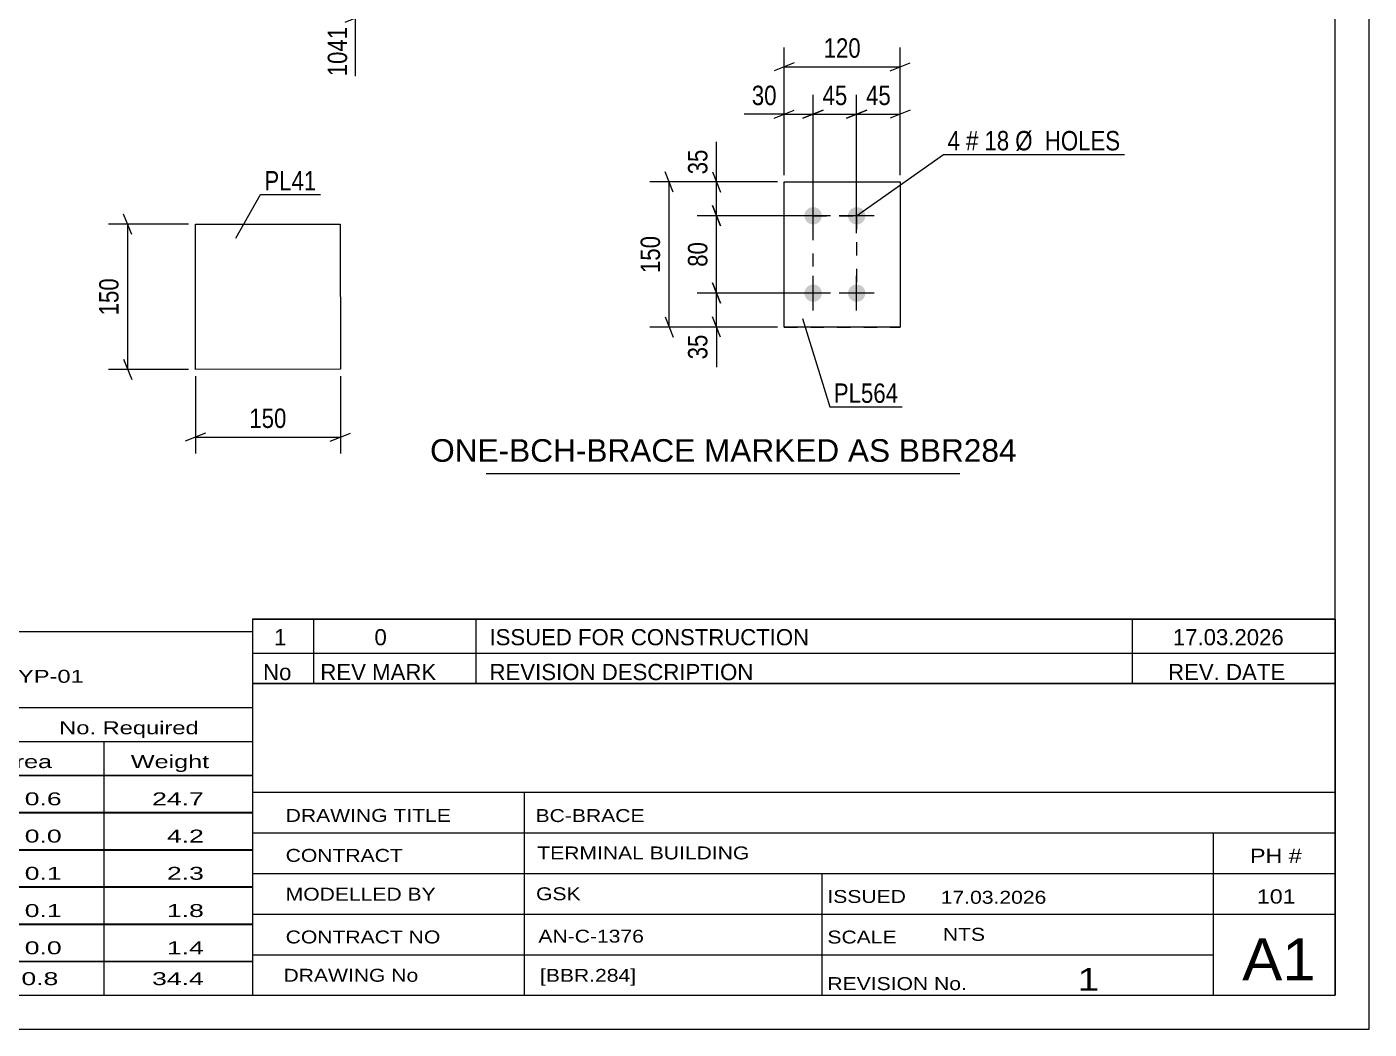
# Model space of a CAD drawing. Header units: millimetres. Extents: x 0 to 420, y 0 to 297.
# Drawn here: x 221.6 to 420, y 0 to 148 of the extents above; entities that cross this region are included whole.
import ezdxf

# ---------------------------------------------------------------- set-up
doc = ezdxf.new("R2010")
doc.units = ezdxf.units.MM
doc.linetypes.add('DXK_LINE_DOT2', pattern=[3.9198, 1.9599, -1.9599])
doc.styles.add('Arial', font='ARIAL.TTF', dxfattribs={"height": 0.2})
doc.styles.add('Arial Narrow', font='ARIALN.TTF', dxfattribs={"height": 0.2})

# ---------------------------------------------------------------- blocks, each defined once
blk = doc.blocks.new('Unknown-585697547-1128')
at = {"color": 5, "linetype": 'Continuous'}
for p, q in [((420, 0), (420, 297)), ((415, 5), (415, 292)), ((5, 5), (415, 5)), ((0, 0), (420, 0))]:
    blk.add_line(p, q, dxfattribs=at)
blk = doc.blocks.new('Part-585697547-1278 - 1262')
at = {"color": 2, "linetype": 'Continuous'}
for p, q in [((333.55, 125.14), (350.69, 125.14)), ((333.55, 103.71), (333.55, 125.14)), ((350.69, 125.14), (350.69, 125.14)), ((350.69, 125.14), (350.69, 103.71)), ((350.69, 103.71), (333.55, 103.71)), ((333.55, 103.71), (333.55, 103.71))]:
    blk.add_line(p, q, dxfattribs=at)
at = {"color": 7, "linetype": 'DXK_LINE_DOT2'}
for p, q in [((333.55, 125.14), (350.69, 125.14)), ((333.55, 103.71), (350.69, 103.71)), ((333.55, 103.71), (333.55, 103.71))]:
    blk.add_line(p, q, dxfattribs=at)
blk = doc.blocks.new('Bolt-585697547-1311 - 1262')
at = {"linetype": 'Continuous'}
for points in [[(337.83, 118.85), (337.57, 118.88), (337.31, 118.96), (337.08, 119.1), (336.88, 119.28), (336.72, 119.49), (336.61, 119.74), (336.55, 120), (336.55, 120.27), (336.61, 120.53), (336.72, 120.78), (336.88, 121), (337.08, 121.18), (337.31, 121.31), (337.57, 121.39), (337.83, 121.42), (338.1, 121.39), (338.36, 121.31), (338.59, 121.18), (338.79, 121), (338.95, 120.78), (339.06, 120.53), (339.11, 120.27), (339.11, 120), (339.06, 119.74), (338.95, 119.49), (338.79, 119.28), (338.59, 119.1), (338.36, 118.96), (338.1, 118.88)], [(344.26, 118.85), (343.99, 118.88), (343.74, 118.96), (343.51, 119.1), (343.31, 119.28), (343.15, 119.49), (343.04, 119.74), (342.98, 120), (342.98, 120.27), (343.04, 120.53), (343.15, 120.78), (343.31, 121), (343.51, 121.18), (343.74, 121.31), (343.99, 121.39), (344.26, 121.42), (344.53, 121.39), (344.78, 121.31), (345.02, 121.18), (345.22, 121), (345.38, 120.78), (345.48, 120.53), (345.54, 120.27), (345.54, 120), (345.48, 119.74), (345.38, 119.49), (345.22, 119.28), (345.02, 119.1), (344.78, 118.96), (344.53, 118.88)], [(337.83, 107.42), (337.57, 107.45), (337.31, 107.53), (337.08, 107.67), (336.88, 107.85), (336.72, 108.07), (336.61, 108.31), (336.55, 108.57), (336.55, 108.84), (336.61, 109.11), (336.72, 109.35), (336.88, 109.57), (337.08, 109.75), (337.31, 109.88), (337.57, 109.97), (337.83, 109.99), (338.1, 109.97), (338.36, 109.88), (338.59, 109.75), (338.79, 109.57), (338.95, 109.35), (339.06, 109.11), (339.11, 108.84), (339.11, 108.57), (339.06, 108.31), (338.95, 108.07), (338.79, 107.85), (338.59, 107.67), (338.36, 107.53), (338.1, 107.45)], [(344.26, 107.42), (343.99, 107.45), (343.74, 107.53), (343.51, 107.67), (343.31, 107.85), (343.15, 108.07), (343.04, 108.31), (342.98, 108.57), (342.98, 108.84), (343.04, 109.11), (343.15, 109.35), (343.31, 109.57), (343.51, 109.75), (343.74, 109.88), (343.99, 109.97), (344.26, 109.99), (344.53, 109.97), (344.78, 109.88), (345.02, 109.75), (345.22, 109.57), (345.38, 109.35), (345.48, 109.11), (345.54, 108.84), (345.54, 108.57), (345.48, 108.31), (345.38, 108.07), (345.22, 107.85), (345.02, 107.67), (344.78, 107.53), (344.53, 107.45)]]:
    blk.add_hatch(color=1, dxfattribs=at).paths.add_polyline_path(points)
at = {"color": 1, "linetype": 'Continuous'}
for p, q in [((337.83, 117.57), (337.83, 122.71)), ((344.26, 117.57), (344.26, 122.71)), ((340.4, 120.14), (335.26, 120.14)), ((346.83, 120.14), (341.69, 120.14)), ((337.83, 106.14), (337.83, 111.28)), ((344.26, 106.14), (344.26, 111.28)), ((340.4, 108.71), (335.26, 108.71)), ((346.83, 108.71), (341.69, 108.71))]:
    blk.add_line(p, q, dxfattribs=at)
blk = doc.blocks.new('Part-585697547-1238 - 1220')
at = {"color": 2, "linetype": 'Continuous'}
for p, q in [((246.53, 118.88), (267.95, 118.89)), ((246.53, 97.45), (246.53, 118.88)), ((267.95, 118.89), (267.96, 97.46)), ((267.96, 97.46), (246.53, 97.45))]:
    blk.add_line(p, q, dxfattribs=at)
blk = doc.blocks.new('Rectangle-585697547-1398 - 1262')
at = {"color": 1, "linetype": 'DXK_LINE_DOT2'}
blk.add_lwpolyline([(337.83, 120.14), (344.26, 120.14), (344.26, 108.71), (337.83, 108.71), (337.83, 120.14)], close=True, dxfattribs=at)
blk = doc.blocks.new('StraightDimension-585697547-1377 - 1262')
at = {"color": 7, "linetype": 'Continuous'}
for p, q in [((333.55, 126.14), (333.55, 137.99)), ((337.83, 121.14), (337.83, 137.99)), ((332.05, 134.54), (335.05, 135.74)), ((333.55, 135.14), (337.83, 135.14)), ((339.33, 135.74), (336.33, 134.54))]:
    blk.add_line(p, q, dxfattribs=at)
at = {"color": 0}
blk.add_wipeout([(333.02, 135.89), (333.02, 140.09), (328.17, 140.09), (328.17, 135.89)], dxfattribs=at)
at = {"color": 7, "linetype": 'Continuous'}
blk.add_line((333.55, 135.14), (327.64, 135.14), dxfattribs=at)
blk.add_line((333.55, 135.14), (327.64, 135.14), dxfattribs=at)
at = {"color": 3, "style": 'Arial Narrow'}
blk.add_text('30', height=2.863, dxfattribs=at).set_placement((328.77, 136.49))
blk = doc.blocks.new('StraightDimension-585697547-1313 - 1262')
at = {"color": 7, "linetype": 'Continuous'}
for p, q in [((322.95, 110.21), (324.15, 107.21)), ((336.83, 108.71), (320.7, 108.71)), ((323.55, 103.71), (323.55, 108.71)), ((324.15, 102.21), (322.95, 105.21)), ((332.55, 103.71), (320.7, 103.71))]:
    blk.add_line(p, q, dxfattribs=at)
at = {"color": 0}
blk.add_wipeout([(322.8, 103.18), (318.6, 103.18), (318.6, 98.33), (322.8, 98.33)], dxfattribs=at)
at = {"color": 7, "linetype": 'Continuous'}
blk.add_line((323.55, 103.71), (323.55, 97.8), dxfattribs=at)
blk.add_line((323.55, 103.71), (323.55, 97.8), dxfattribs=at)
at = {"color": 3, "style": 'Arial Narrow'}
blk.add_text('35', height=2.863, rotation=90.0002, dxfattribs=at).set_placement((322.2, 98.93))
blk = doc.blocks.new('StraightDimension-585697547-1345 - 1262')
at = {"color": 7, "linetype": 'Continuous'}
for p, q in [((332.55, 125.14), (313.7, 125.14)), ((317.15, 123.64), (315.95, 126.64)), ((316.55, 103.71), (316.55, 125.14)), ((315.95, 105.21), (317.15, 102.21)), ((332.55, 103.71), (313.7, 103.71))]:
    blk.add_line(p, q, dxfattribs=at)
at = {"color": 0}
blk.add_wipeout([(315.8, 117.76), (311.6, 117.76), (311.6, 111.08), (315.8, 111.08)], dxfattribs=at)
at = {"color": 3, "style": 'Arial Narrow'}
blk.add_text('150', height=2.863, rotation=90.0002, dxfattribs=at).set_placement((315.2, 111.68))
blk = doc.blocks.new('StraightDimension-585697547-1334 - 1262')
at = {"color": 7, "linetype": 'Continuous'}
for p, q in [((332.55, 125.14), (320.7, 125.14)), ((322.95, 126.64), (324.15, 123.64)), ((323.55, 120.14), (323.55, 125.14)), ((324.15, 118.64), (322.95, 121.64)), ((336.83, 120.14), (320.7, 120.14))]:
    blk.add_line(p, q, dxfattribs=at)
at = {"color": 0}
blk.add_wipeout([(322.8, 130.52), (318.6, 130.52), (318.6, 125.66), (322.8, 125.66)], dxfattribs=at)
at = {"color": 7, "linetype": 'Continuous'}
blk.add_line((323.55, 125.14), (323.55, 131.04), dxfattribs=at)
blk.add_line((323.55, 125.14), (323.55, 131.04), dxfattribs=at)
at = {"color": 3, "style": 'Arial Narrow'}
blk.add_text('35', height=2.863, rotation=90.0002, dxfattribs=at).set_placement((322.2, 126.26))
blk = doc.blocks.new('StraightDimension-585697547-1388 - 1262')
at = {"color": 7, "linetype": 'Continuous'}
for p, q in [((333.55, 126.14), (333.55, 144.99)), ((350.69, 126.14), (350.69, 144.99)), ((335.05, 142.74), (332.05, 141.54)), ((333.55, 142.14), (350.69, 142.14)), ((349.19, 141.54), (352.19, 142.74))]:
    blk.add_line(p, q, dxfattribs=at)
at = {"color": 0}
blk.add_wipeout([(345.46, 142.89), (345.46, 147.09), (338.78, 147.09), (338.78, 142.89)], dxfattribs=at)
at = {"color": 3, "style": 'Arial Narrow'}
blk.add_text('120', height=2.863, dxfattribs=at).set_placement((339.38, 143.49))
blk = doc.blocks.new('StraightDimension-585697547-1324 - 1262')
at = {"color": 7, "linetype": 'Continuous'}
for p, q in [((322.95, 121.64), (324.15, 118.64)), ((336.83, 120.14), (320.7, 120.14)), ((323.55, 108.71), (323.55, 120.14)), ((324.15, 107.21), (322.95, 110.21)), ((336.83, 108.71), (320.7, 108.71))]:
    blk.add_line(p, q, dxfattribs=at)
at = {"color": 0}
blk.add_wipeout([(322.8, 116.85), (318.6, 116.85), (318.6, 112), (322.8, 112)], dxfattribs=at)
at = {"color": 3, "style": 'Arial Narrow'}
blk.add_text('80', height=2.863, rotation=90.0002, dxfattribs=at).set_placement((322.2, 112.6))
blk = doc.blocks.new('StraightDimension-585697547-1356 - 1262')
at = {"color": 7, "linetype": 'Continuous'}
for p, q in [((344.26, 121.14), (344.26, 137.99)), ((350.69, 126.14), (350.69, 137.99)), ((342.76, 134.54), (345.76, 135.74)), ((344.26, 135.14), (350.69, 135.14)), ((352.19, 135.74), (349.19, 134.54))]:
    blk.add_line(p, q, dxfattribs=at)
at = {"color": 0}
blk.add_wipeout([(349.9, 135.89), (349.9, 140.09), (345.05, 140.09), (345.05, 135.89)], dxfattribs=at)
at = {"color": 3, "style": 'Arial Narrow'}
blk.add_text('45', height=2.863, dxfattribs=at).set_placement((345.65, 136.49))
blk = doc.blocks.new('StraightDimension-585697547-1367 - 1262')
at = {"color": 7, "linetype": 'Continuous'}
for p, q in [((337.83, 121.14), (337.83, 137.99)), ((344.26, 121.14), (344.26, 137.99)), ((336.33, 134.54), (339.33, 135.74)), ((337.83, 135.14), (344.26, 135.14)), ((345.76, 135.74), (342.76, 134.54))]:
    blk.add_line(p, q, dxfattribs=at)
at = {"color": 0}
blk.add_wipeout([(343.48, 135.89), (343.48, 140.09), (338.62, 140.09), (338.62, 135.89)], dxfattribs=at)
at = {"color": 3, "style": 'Arial Narrow'}
blk.add_text('45', height=2.863, dxfattribs=at).set_placement((339.22, 136.49))
blk = doc.blocks.new('StraightDimension-585697547-2182 - 1922')
at = {"color": 7, "linetype": 'Continuous'}
for p, q in [((121.39, 168.05), (121.39, 146.22)), ((270.16, 166.62), (270.16, 140.74)), ((122.89, 149.95), (119.89, 148.75)), ((121.39, 149.35), (270.16, 149.35)), ((268.66, 148.75), (271.66, 149.95))]:
    blk.add_line(p, q, dxfattribs=at)
at = {"color": 0}
blk.add_wipeout([(200.03, 150.1), (200.03, 154.3), (191.52, 154.3), (191.52, 150.1)], dxfattribs=at)
at = {"color": 0, "linetype": 'Continuous'}
for points in [[(120.79, 148.65), (116.59, 148.65), (116.59, 145.62), (120.79, 145.62)], [(269.56, 148.65), (265.36, 148.65), (265.36, 140.14), (269.56, 140.14)]]:
    blk.add_wipeout(points, dxfattribs=at)
at = {"color": 3, "style": 'Arial Narrow'}
blk.add_text('1041', height=2.863, dxfattribs=at).set_placement((192.12, 150.7))
at = {"color": 3, "linetype": 'Continuous', "style": 'Arial Narrow'}
for s, height, p in [('0', 2.86, (120.19, 146.22)), ('1041', 2.863, (268.96, 140.74))]:
    blk.add_text(s, height=height, rotation=90.0002, dxfattribs=at).set_placement(p)
blk = doc.blocks.new('StraightDimension-585697547-1241 - 1220')
at = {"color": 7, "linetype": 'Continuous'}
for p, q in [((246.53, 96.45), (246.53, 85.05)), ((267.96, 96.46), (267.96, 85.05)), ((248.03, 88.05), (245.03, 86.85)), ((246.53, 87.45), (267.96, 87.45)), ((266.46, 86.85), (269.46, 88.05))]:
    blk.add_line(p, q, dxfattribs=at)
at = {"color": 0}
blk.add_wipeout([(260.59, 88.2), (260.59, 92.4), (253.91, 92.4), (253.91, 88.2)], dxfattribs=at)
at = {"color": 3, "style": 'Arial Narrow'}
blk.add_text('150', height=2.863, dxfattribs=at).set_placement((254.51, 88.8))
blk = doc.blocks.new('StraightDimension-585697547-1246 - 1220')
at = {"color": 7, "linetype": 'Continuous'}
for p, q in [((237.13, 117.38), (235.93, 120.38)), ((245.53, 118.88), (233.68, 118.88)), ((236.53, 97.45), (236.53, 118.88)), ((245.53, 97.45), (233.68, 97.45)), ((235.93, 98.95), (237.13, 95.95))]:
    blk.add_line(p, q, dxfattribs=at)
at = {"color": 0}
blk.add_wipeout([(235.78, 111.51), (231.58, 111.51), (231.58, 104.83), (235.78, 104.83)], dxfattribs=at)
at = {"color": 3, "style": 'Arial Narrow'}
blk.add_text('150', height=2.863, rotation=90.0002, dxfattribs=at).set_placement((235.18, 105.43))
blk = doc.blocks.new('Unknown-585697547-3423')
at = {"color": 7, "linetype": 'Continuous'}
for p, q in [((255, 51.05), (255, 5)), ((255, 51.05), (415, 51.05)), ((415, 51), (415, 5)), ((255, 35), (415, 35)), ((295.14, 35), (295.14, 5)), ((255, 29), (415, 29)), ((397, 5.05), (397, 29.05)), ((255, 23), (415, 23)), ((339.14, 23), (339.14, 5)), ((255, 17), (415, 17)), ((255, 11), (397, 11)), ((255, 5), (415, 5))]:
    blk.add_line(p, q, dxfattribs=at)
at = {"color": 7, "style": 'Arial Narrow'}
for s, height, width, p in [('DRAWING TITLE', 1.9089, 1.425378, (259.88, 30.61)), ('BC-BRACE', 1.909, 1.425378, (296.81, 30.59)), ('CONTRACT', 1.909, 1.425378, (259.88, 24.71)), ('TERMINAL BUILDING', 1.9089, 1.425378, (297.06, 25.07)), ('MODELLED BY', 1.9089, 1.425378, (259.88, 18.98)), ('GSK', 1.909, 1.425378, (296.88, 19.04)), ('ISSUED', 1.909, 1.425378, (339.94, 18.64)), ('17.03.2026', 1.909, 1.425378, (356.69, 18.52)), ('CONTRACT NO', 1.9089, 1.425378, (259.88, 12.66)), ('AN-C-1376', 1.909, 1.425378, (297.23, 12.78)), ('SCALE', 1.909, 1.425378, (339.94, 12.65)), ('A1', 6.204, 1.25, (401.24, 7.2)), ('DRAWING No', 1.909, 1.425378, (259.56, 7)), ('[BBR.284]', 1.909, 1.425378, (297.46, 6.99)), ('1', 3.34, 1.5, (376.91, 5.68)), ('REVISION No.', 1.9089, 1.425378, (339.94, 5.77))]:
    blk.add_text(s, height=height, dxfattribs=dict(at, width=width)).set_placement(p)
at = {"color": 7, "linetype": 'Continuous', "style": 'Arial Narrow'}
for s, height, width, p in [('PH #', 2.1, 1.42538, (402.4, 24.55)), ('101', 2.1, 1.42538, (403.41, 18.55)), ('NTS', 1.909, 1.425378, (357, 13.05))]:
    blk.add_text(s, height=height, dxfattribs=dict(at, width=width)).set_placement(p)
blk = doc.blocks.new('Unknown-585697547-3424')
at = {"color": 7, "linetype": 'Continuous'}
for p, q in [((255, 60.55), (415, 60.55)), ((415, 60.55), (255, 60.55)), ((255, 60.55), (255, 55.55)), ((264, 60.55), (264, 55.55)), ((288, 60.55), (288, 55.55)), ((385, 60.55), (385, 55.55)), ((415, 60.55), (415, 55.55)), ((255, 55.55), (415, 55.55)), ((255, 55.55), (255, 51.05)), ((255, 55.55), (415, 55.55)), ((264, 55.55), (264, 51.05)), ((288, 55.55), (288, 51.05)), ((385, 55.55), (385, 51.05)), ((415, 55.55), (415, 51.05)), ((415, 51.05), (255, 51.05))]:
    blk.add_line(p, q, dxfattribs=at)
at = {"color": 7, "linetype": 'Continuous', "style": 'Arial Narrow'}
for s, height, width, p in [('1', 2.39, 1.196471, (258.16, 56.7)), ('0', 2.39, 1.196471, (273, 56.7)), ('ISSUED FOR CONSTRUCTION', 2.3861, 1.196471, (290, 56.7)), ('17.03.2026', 2.386, 1.196471, (391, 56.7)), ('No', 2.386, 1.2, (256.54, 51.55)), ('REV MARK', 2.386, 1.2, (265, 51.55)), ('REVISION DESCRIPTION', 2.3861, 1.2, (290, 51.55)), ('REV. DATE', 2.386, 1.2, (390.28, 51.55))]:
    blk.add_text(s, height=height, dxfattribs=dict(at, width=width)).set_placement(p)
blk = doc.blocks.new('Unknown-585697547-3425')
at = {"color": 7, "linetype": 'Continuous'}
for p, q in [((95, 58.75), (255, 58.75)), ((95, 47.5), (95, 58.75)), ((255, 58.75), (255, 47.5)), ((95, 47.5), (255, 47.5)), ((95, 47.5), (95, 42.5)), ((255, 47.5), (255, 42.5)), ((95, 42.5), (255, 42.5)), ((95, 42.5), (95, 37.5)), ((119, 42.5), (119, 37.5)), ((154.5, 42.5), (154.5, 37.5)), ((180.5, 42.5), (180.5, 37.5)), ((193.5, 42.5), (193.5, 37.5)), ((211, 42.5), (211, 37.5)), ((233, 42.5), (233, 37.5)), ((255, 42.5), (255, 37.5)), ((95, 37.5), (255, 37.5)), ((95, 37.45), (95, 32.05)), ((95, 37.45), (255, 37.45)), ((119, 37.5), (119, 32)), ((154.5, 37.5), (154.5, 32)), ((180.5, 37.5), (180.5, 32)), ((193.5, 37.5), (193.5, 32)), ((211, 37.5), (211, 32)), ((233, 37.5), (233, 32)), ((255, 37.45), (255, 32.05)), ((95, 32.05), (255, 32.05)), ((95, 31.95), (95, 26.55)), ((95, 31.95), (255, 31.95)), ((119, 32), (119, 26.5)), ((154.5, 32), (154.5, 26.5)), ((180.5, 32), (180.5, 26.5)), ((193.5, 32), (193.5, 26.5)), ((211, 32), (211, 26.5)), ((233, 32), (233, 26.5)), ((255, 31.95), (255, 26.55)), ((95, 26.55), (255, 26.55)), ((95, 26.45), (95, 21.05)), ((95, 26.45), (255, 26.45)), ((119, 26.5), (119, 21)), ((154.5, 26.5), (154.5, 21)), ((180.5, 26.5), (180.5, 21)), ((193.5, 26.5), (193.5, 21)), ((211, 26.5), (211, 21)), ((233, 26.5), (233, 21)), ((255, 26.45), (255, 21.05)), ((95, 21.05), (255, 21.05)), ((95, 20.95), (95, 15.55)), ((95, 20.95), (255, 20.95)), ((119, 21), (119, 15.5)), ((154.5, 21), (154.5, 15.5)), ((180.5, 21), (180.5, 15.5)), ((193.5, 21), (193.5, 15.5)), ((211, 21), (211, 15.5)), ((233, 21), (233, 15.5)), ((255, 20.95), (255, 15.55)), ((95, 15.55), (255, 15.55)), ((95, 15.45), (95, 10.05)), ((95, 15.45), (255, 15.45)), ((119, 15.5), (119, 10)), ((154.5, 15.5), (154.5, 10)), ((180.5, 15.5), (180.5, 10)), ((193.5, 15.5), (193.5, 10)), ((211, 15.5), (211, 10)), ((233, 15.5), (233, 10)), ((255, 15.45), (255, 10.05)), ((95, 10.05), (255, 10.05)), ((95, 10), (255, 10)), ((95, 10), (95, 5)), ((211, 10), (211, 5)), ((233, 10), (233, 5)), ((255, 10), (255, 5)), ((95, 5), (255, 5))]:
    blk.add_line(p, q, dxfattribs=at)
at = {"color": 7, "style": 'Arial Narrow'}
for s, height, width, p in [('GENERAL NOTES & WELD DETAILS :', 2.8633, 1.4, (96.15, 51.06)), ('REFER TYP DRAWING TYP-01', 1.9089, 1.6, (179.7, 51.16)), ("MATERIAL LIST FOR ASSEMBLY MK'D", 1.9089, 1.6, (96.15, 43.56)), ('BBR284', 1.909, 1.794707, (187.48, 43.47)), ('1', 1.91, 1.794707, (217.08, 43.56)), ('No. Required', 1.9089, 1.6, (226.41, 43.56)), ('Mark', 1.909, 1.7, (96.34, 38.5)), ('Profile', 1.909, 1.7, (129.41, 38.5)), ('Material', 1.909, 1.7, (159.54, 38.56)), ('No.', 1.909, 1.7, (184.5, 38.56)), ('Length', 1.909, 1.7, (195, 38.56)), ('Area', 1.909, 1.7, (217.5, 38.56)), ('Weight', 1.909, 1.7, (237, 38.56))]:
    blk.add_text(s, height=height, dxfattribs=dict(at, width=width)).set_placement(p)
at = {"color": 7, "linetype": 'Continuous', "style": 'Arial Narrow'}
for s, height, width, p in [('BBR284', 1.909, 1.794707, (96.5, 33.06)), ('SHS132*6', 1.909, 1.794707, (121, 33.06)), ('E350', 1.909, 1.794707, (160.74, 33.06)), ('1', 1.91, 1.794707, (184.86, 33.06)), ('1041', 1.909, 1.794707, (197.58, 33.06)), ('0.6', 1.909, 1.794707, (221.32, 33.06)), ('24.7', 1.909, 1.794707, (240.14, 33.06)), ('PL564', 1.909, 1.794707, (96.5, 27.56)), ('PL10*120', 1.909, 1.794707, (121, 27.56)), ('E350', 1.909, 1.794707, (160.74, 27.56)), ('3', 1.91, 1.794707, (184.86, 27.56)), ('150', 1.909, 1.794707, (199.77, 27.56)), ('0.0', 1.909, 1.794707, (221.32, 27.56)), ('4.2', 1.909, 1.794707, (242.33, 27.56)), ('PL569', 1.909, 1.794707, (96.5, 22.06)), ('PL10*170', 1.909, 1.794707, (121, 22.06)), ('E350', 1.909, 1.794707, (160.74, 22.06)), ('1', 1.91, 1.794707, (184.86, 22.06)), ('170', 1.909, 1.794707, (199.77, 22.06)), ('0.1', 1.909, 1.794707, (221.32, 22.06)), ('2.3', 1.909, 1.794707, (242.33, 22.06)), ('PL41', 1.909, 1.794707, (96.5, 16.56)), ('PL10*150', 1.909, 1.794707, (121, 16.56)), ('E350', 1.909, 1.794707, (160.74, 16.56)), ('1', 1.91, 1.794707, (184.86, 16.56)), ('150', 1.909, 1.794707, (199.77, 16.56)), ('0.1', 1.909, 1.794707, (221.32, 16.56)), ('1.8', 1.909, 1.794707, (242.33, 16.56)), ('PL40', 1.909, 1.794707, (96.5, 11.06)), ('PL10*120', 1.909, 1.794707, (121, 11.06)), ('E350', 1.909, 1.794707, (160.74, 11.06)), ('1', 1.91, 1.794707, (184.86, 11.06)), ('150', 1.909, 1.794707, (199.77, 11.06)), ('0.0', 1.909, 1.794707, (221.32, 11.06)), ('1.4', 1.909, 1.794707, (242.33, 11.06)), ('Total', 1.909, 1.7, (197.33, 6.5)), ('0.8', 1.909, 1.794707, (220.83, 6.5)), ('34.4', 1.909, 1.794707, (240.14, 6.5))]:
    blk.add_text(s, height=height, dxfattribs=dict(at, width=width)).set_placement(p)
blk = doc.blocks.new('Unknown-585697547-3426')
at = {"color": 7, "linetype": 'Continuous'}
blk.add_line((289.5, 82.05), (359.5, 82.05), dxfattribs=at)
at = {"color": 7, "style": 'Arial'}
blk.add_text('ONE-BCH-BRACE MARKED AS BBR284', height=3.3428, dxfattribs=at).set_placement((281.23, 83.8))
blk = doc.blocks.new('Mark-585697547-1274 - 1262')
at = {"color": 0}
blk.add_wipeout([(350.39, 92.51), (350.39, 95.51), (340.89, 95.51), (340.89, 92.51)], dxfattribs=at)
blk.add_wipeout([(350.39, 92.51), (350.39, 95.51), (340.89, 95.51), (340.89, 92.51)], dxfattribs=at)
at = {"color": 30, "linetype": 'Continuous'}
for p, q in [((336.28, 104.95), (340.29, 91.91)), ((340.29, 91.91), (350.99, 91.91))]:
    blk.add_line(p, q, dxfattribs=at)
at = {"color": 3, "style": 'Arial Narrow'}
blk.add_text('PL564', height=2.863, dxfattribs=at).set_placement((340.89, 92.51))
blk = doc.blocks.new('Mark-585697547-1307 - 1262')
at = {"color": 0}
blk.add_wipeout([(359.52, 129.8), (359.52, 132.8), (357.69, 132.8), (357.69, 129.8)], dxfattribs=at)
blk.add_wipeout([(359.52, 129.8), (359.52, 132.8), (357.69, 132.8), (357.69, 129.8)], dxfattribs=at)
at = {"color": 7, "linetype": 'Continuous'}
blk.add_line((344.26, 120.14), (357.09, 129.2), dxfattribs=at)
at = {"color": 3, "style": 'Arial Narrow'}
blk.add_text('4', height=2.86, dxfattribs=at).set_placement((357.69, 129.8))
at = {"color": 0}
blk.add_wipeout([(362.25, 129.8), (362.25, 132.8), (360.42, 132.8), (360.42, 129.8)], dxfattribs=at)
blk.add_wipeout([(362.25, 129.8), (362.25, 132.8), (360.42, 132.8), (360.42, 129.8)], dxfattribs=at)
blk.add_wipeout([(366.8, 129.8), (366.8, 132.8), (363.15, 132.8), (363.15, 129.8)], dxfattribs=at)
blk.add_wipeout([(366.8, 129.8), (366.8, 132.8), (363.15, 132.8), (363.15, 129.8)], dxfattribs=at)
at = {"color": 3, "style": 'Arial Narrow'}
for s, height, p in [('#', 2.86, (360.42, 129.8)), ('18', 2.863, (363.15, 129.8))]:
    blk.add_text(s, height=height, dxfattribs=at).set_placement(p)
at = {"color": 0}
blk.add_wipeout([(383.23, 129.8), (383.23, 132.8), (367.7, 132.8), (367.7, 129.8)], dxfattribs=at)
blk.add_wipeout([(383.23, 129.8), (383.23, 132.8), (367.7, 132.8), (367.7, 129.8)], dxfattribs=at)
at = {"color": 7, "linetype": 'Continuous'}
blk.add_line((357.09, 129.2), (383.83, 129.2), dxfattribs=at)
at = {"color": 3, "style": 'Arial Narrow'}
blk.add_text('Ø  HOLES', height=2.863, dxfattribs=at).set_placement((367.7, 129.8))
blk = doc.blocks.new('Mark-585697547-1233 - 1220')
at = {"color": 0}
blk.add_wipeout([(264.41, 123.88), (264.41, 126.88), (256.74, 126.88), (256.74, 123.88)], dxfattribs=at)
blk.add_wipeout([(264.41, 123.88), (264.41, 126.88), (256.74, 126.88), (256.74, 123.88)], dxfattribs=at)
at = {"color": 30, "linetype": 'Continuous'}
for p, q in [((252.51, 116.82), (256.14, 123.28)), ((256.14, 123.28), (265.01, 123.28))]:
    blk.add_line(p, q, dxfattribs=at)
at = {"color": 3, "style": 'Arial Narrow'}
blk.add_text('PL41', height=2.863, dxfattribs=at).set_placement((256.74, 123.88))

msp = doc.modelspace()

# ---------------------------------------------------------------- block references
for name in ['Unknown-585697547-1128', 'Part-585697547-1278 - 1262', 'Bolt-585697547-1311 - 1262', 'Rectangle-585697547-1398 - 1262', 'Part-585697547-1238 - 1220', 'Unknown-585697547-3426', 'Unknown-585697547-3424', 'Unknown-585697547-3425', 'Unknown-585697547-3423']:
    msp.add_blockref(name, (0, 0))

# ---------------------------------------------------------------- next in the draw order: block references
for name in ['StraightDimension-585697547-2182 - 1922', 'StraightDimension-585697547-1377 - 1262', 'Mark-585697547-1233 - 1220', 'StraightDimension-585697547-1313 - 1262', 'StraightDimension-585697547-1241 - 1220']:
    msp.add_blockref(name, (0, 0))

# ---------------------------------------------------------------- next in the draw order: block references
for name in ['StraightDimension-585697547-1345 - 1262', 'StraightDimension-585697547-1246 - 1220', 'Mark-585697547-1274 - 1262']:
    msp.add_blockref(name, (0, 0))

# ---------------------------------------------------------------- next in the draw order: block references
msp.add_blockref('StraightDimension-585697547-1334 - 1262', (0, 0))

# ---------------------------------------------------------------- next in the draw order: block references
for name in ['StraightDimension-585697547-1388 - 1262', 'StraightDimension-585697547-1324 - 1262']:
    msp.add_blockref(name, (0, 0))

# ---------------------------------------------------------------- next in the draw order: block references
msp.add_blockref('StraightDimension-585697547-1356 - 1262', (0, 0))

# ---------------------------------------------------------------- next in the draw order: block references
msp.add_blockref('StraightDimension-585697547-1367 - 1262', (0, 0))

# ---------------------------------------------------------------- next in the draw order: block references
msp.add_blockref('Mark-585697547-1307 - 1262', (0, 0))

doc.saveas('drawing.dxf')
